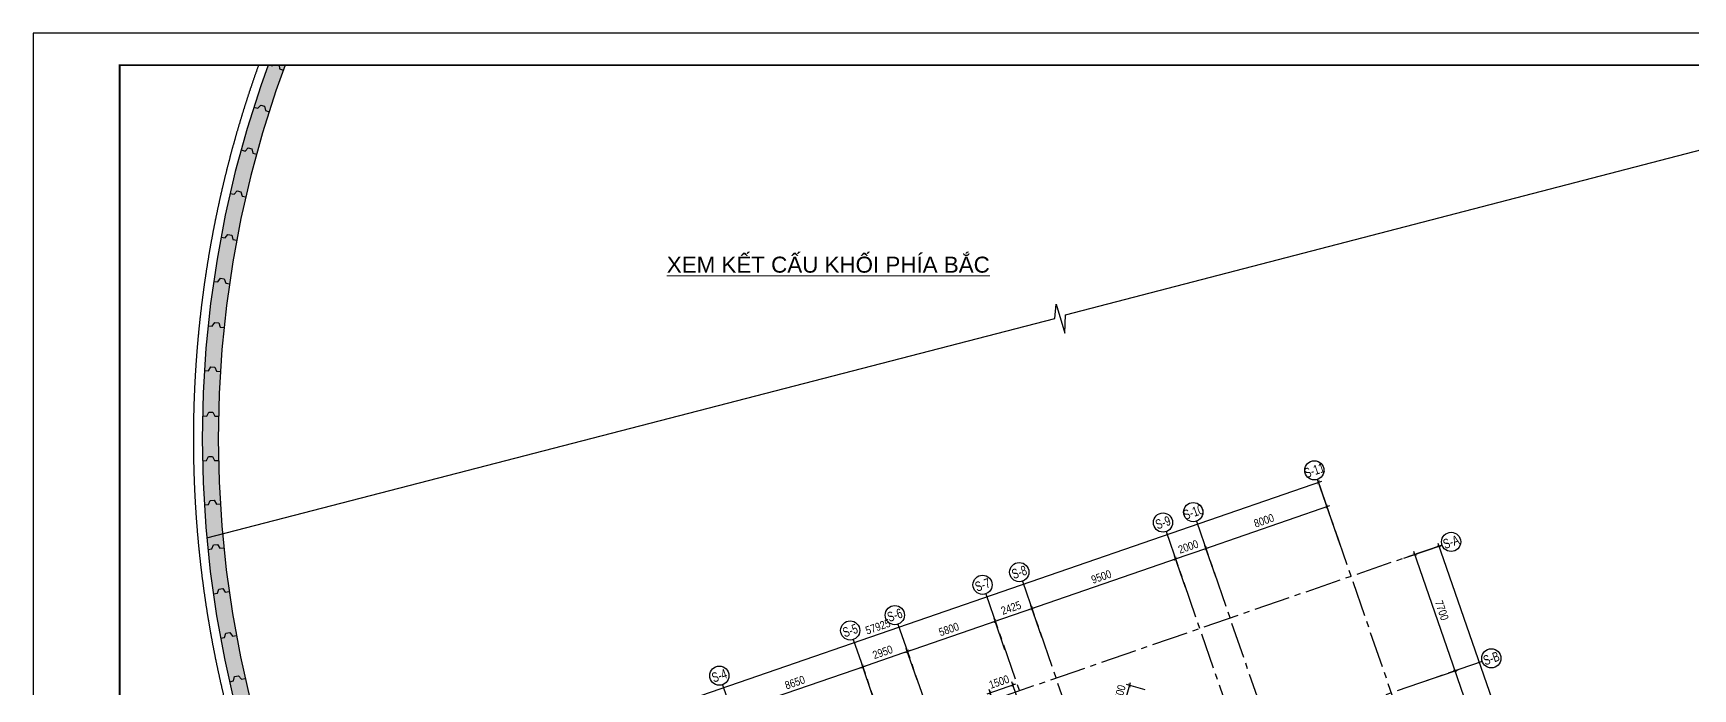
# Model space of a CAD drawing. Header units: millimetres. Extents: x -1534340 to 1713810, y -1348191 to 1114081.
# Drawn here: x 845996 to 949679, y -454157 to -413168 of the extents above; entities that cross this region are included whole.
import ezdxf
from ezdxf.enums import TextEntityAlignment as Align
from ezdxf.xclip import XClip

# ---------------------------------------------------------------- set-up
doc = ezdxf.new("R2010")
doc.units = ezdxf.units.MM
doc.header["$LTSCALE"] = 100
doc.header["$XCLIPFRAME"] = 0
doc.header["$PDMODE"] = 32
doc.header["$PDSIZE"] = 2.5
doc.linetypes.add('CENTER2', pattern=[1.125, 0.75, -0.125, 0.125, -0.125])
doc.linetypes.add('Xref_ST_MBDV Cot vach 30.7.2022$0$DASHDOT', pattern=[1, 0.5, -0.25, 0, -0.25])
for name, color, linetype in [('ccu11-Dim', 8, 'Continuous'), ('ccu12-Manh', 8, 'Continuous'), ('ccu12-Truc', 13, 'CENTER2'), ('KC2-DIM', 251, 'Continuous'), ('KT-Dim', 8, 'Continuous'), ('Xref_ST_MBDV Cot vach 30.7.2022$0$Xref_ST_MBDV Cot vach 30.7.2022|Xref_ST_MBDV Cot vach 30.7.2022|Xref_ST_MBDV Cot vach 30.7.2022|Xref_ST_MBDV Cot vach 30.7.2022|A-CORE-OTLN', 2, 'Continuous'), ('Xref_ST_MBDV Cot vach 30.7.2022$0$Xref_ST_MBDV Cot vach 30.7.2022|Xref_ST_MBDV Cot vach 30.7.2022|Xref_ST_MBDV Cot vach 30.7.2022|Xref_ST_MBDV Cot vach 30.7.2022|A-WALL-PATT', 251, 'Continuous'), ('Xref_ST_MBDV Cot vach 30.7.2022$0$Xref_ST_MBDV Cot vach 30.7.2022|Xref_ST_MBDV Cot vach 30.7.2022|Xref_ST_MBDV Cot vach 30.7.2022|Xref_ST_MBDV Cot vach 30.7.2022|ccu12-Thay', 7, 'Continuous'), ('Xref_ST_MBDV Cot vach 30.7.2022$0$Xref_ST_MBDV Cot vach 30.7.2022|Xref_ST_MBDV Cot vach 30.7.2022|Xref_ST_MBDV Cot vach 30.7.2022|Xref_ST_MBDV Cot vach 30.7.2022|Site_plot line', 1, 'Xref_ST_MBDV Cot vach 30.7.2022$0$DASHDOT'), ('Xref_ST_MBDV Cot vach 30.7.2022|Xref_ST_MBDV Cot vach 30.7.2022|Xref_ST_MBDV Cot vach 30.7.2022|Xref_ST_MBDV Cot vach 30.7.2022|A-GRID-SYM', 50, 'Continuous')]:
    doc.layers.add(name, color=color, linetype=linetype)
doc.layers.add('KT-Net thay', color=7, linetype='Continuous', lineweight=15)
doc.layers.add('Xref_ST_MBDV Cot vach 30.7.2022|Xref_ST_MBDV Cot vach 30.7.2022|Xref_ST_MBDV Cot vach 30.7.2022|Xref_ST_MBDV Cot vach 30.7.2022|ccu12-Tencaukien', color=9, linetype='Continuous', lineweight=15)
doc.styles.add('Arial', font='arial.ttf', dxfattribs={"width": 0.7})
doc.styles.add('Arial Narrow', font='ARIALN.TTF')
doc.styles.add('HBA-Text', font='GOTHIC.TTF')
doc.dimstyles.new('ccu12-200', dxfattribs={"dimscale": 200, "dimtxt": 2.5, "dimasz": 1, "dimexe": 1, "dimexo": 2, "dimgap": 1, "dimtad": 1, "dimdec": 0, "dimrnd": 5, "dimdsep": 46, "dimtxsty": 'Arial Narrow', "dimblk": 'ARCHTICK', "dimcen": -1, "dimdle": 1, "dimclrd": 256, "dimclre": 256, "dimclrt": 3, "dimadec": 0, "dimazin": 2, "dimtfac": 0.1, "dimtdec": 0, "dimtmove": 0, "dimatfit": 1, "dimldrblk": 'ARCHTICK', "dimfxl": 1, "dimtvp": 0.833333, "dimtolj": 1, "dimtzin": 12, "dimarcsym": 0})

# ---------------------------------------------------------------- blocks, each defined once
blk = doc.blocks.new('Khung ten_A1', base_point=(-3406704, 253379))
at = {"layer": 'Defpoints', "color": 1}
blk.add_lwpolyline([(84100, 0), (84100, 59471), (0, 59471), (0, 0)], close=True, dxfattribs=at)
at = {"layer": 'KT-Net thay', "const_width": 60}
blk.add_lwpolyline([(2700, 1071), (83100, 1071), (83100, 58471), (2700, 58471)], close=True, dxfattribs=at)
blk = doc.blocks.new('Xref_ST_MBDV Cot vach 30.7.2022$0$Tuong Vay01-flat-1')
at = {"layer": 'Xref_ST_MBDV Cot vach 30.7.2022$0$Xref_ST_MBDV Cot vach 30.7.2022|Xref_ST_MBDV Cot vach 30.7.2022|Xref_ST_MBDV Cot vach 30.7.2022|Xref_ST_MBDV Cot vach 30.7.2022|A-WALL-PATT'}
h = blk.add_hatch(dxfattribs=at)
h.set_pattern_fill('ACET-2D-VATLIEU04', color=256, scale=50, pattern_type=2)
h.set_pattern_definition([(50, (-11139561.84, -1407213.45), (-225.902474, 189.5546825), [37.5, -412.5]), (355, (-11139561.84, -1407213.45), (32.127212, 367.215716), [30, -330]), (100.4514, (-11139531.95, -1407216.06), (-341.231527, -62.944187), [31.870095, -350.571056]), (46.1842, (-11139561.84, -1407113.45), (-319.180497, 306.252097), [56.25, -618.75]), (96.6356, (-11139517.37, -1407120.34), (-516.995922, -60.144022), [47.805144, -525.8565]), (351.1842, (-11139561.84, -1407113.45), (84.740774, 546.39543), [45, -495]), (21, (-11139511.84, -1407138.45), (-105.680822, 275.3079534), [37.5, -412.5]), (326, (-11139511.84, -1407138.45), (206.128805, 305.59852), [30, -330]), (71.4514, (-11139486.97, -1407155.22), (-328.963765, 110.380101), [31.870095, -350.571056]), (37.5, (-11139561.84, -1407213.45), (-78.1345294, 101.8269012), [0, -326, 0, -335, 0, -331.25]), (7.5, (-11139561.84, -1407213.45), (-23.2793464, 176.824191), [0, -191, 0, -318.5, 0, -126.25]), (327.5, (-11139673.34, -1407213.45), (71.9444175, 112.9301145), [0, -125, 0, -390, 0, -517.5000003]), (317.5, (-11139723.34, -1407213.45), (158.0205496, 172.449169), [0, -162.5, 0, -259, 0, -367.5]), (45, (-11139561.84, -1407213.45), (-150.260191, 150.260191), []), (45, (-11139561.84, -1407152.2), (-150.260191, 150.260191), [])])
h.paths.add_polyline_path([(-82665, -118500), (-81837, -121132), (-80903, -123728), (-79863, -126284), (-78720, -128795), (-77475, -131258), (-76131, -133667), (-74689, -136020), (-73153, -138312), (-71525, -140539), (-69807, -142699), (-68002, -144786), (-66114, -146798), (-64145, -148731), (-62100, -150582), (-59980, -152349), (-57790, -154027), (-55533, -155614), (-53213, -157109), (-50835, -158507), (-48401, -159807), (-45916, -161007), (-43385, -162104), (-40811, -163097), (-38198, -163985), (-35551, -164765), (-32875, -165436), (-30174, -165998), (-27451, -166448), (-24702, -166789), (-4397, -168938), (36420, -167648), (41836, -160719), (12445, -24368), (8473, -9249), (-4719, -5521), (-10557, -9947), (-34021, -27848), (-39777, -32009), (-41249, -35294), (-45787, -38574), (-49368, -38942), (-57644, -44924), (-59845, -46601), (-61969, -48362), (-64020, -50208), (-65993, -52137), (-67887, -54144), (-69696, -56226), (-71420, -58381), (-73054, -60604), (-74596, -62892), (-76043, -65242), (-77394, -67648), (-78645, -70107), (-79794, -72615), (-80841, -75168), (-81782, -77762), (-82617, -80392), (-83343, -83054), (-83961, -85743), (-84468, -88455), (-84865, -91186), (-85149, -93930), (-85321, -96684), (-85381, -99530), (-85329, -102201), (-85163, -104955), (-84886, -107701), (-84496, -110432), (-83996, -113146), (-83385, -115836)], flags=16)
h.paths.add_polyline_path([(-83625, -118781), (-82785, -121452), (-81837, -124086), (-80781, -126680), (-79621, -129228), (-78358, -131727), (-76994, -134172), (-75531, -136560), (-73973, -138886), (-72320, -141146), (-70577, -143337), (-68746, -145455), (-66829, -147497), (-64832, -149459), (-62755, -151337), (-60604, -153130), (-58382, -154833), (-56092, -156444), (-53738, -157960), (-51324, -159379), (-48854, -160699), (-46333, -161916), (-43764, -163030), (-41151, -164038), (-38500, -164938), (-35814, -165730), (-33098, -166411), (-30357, -166981), (-27595, -167438), (-24816, -167783), (-4434, -169940), (36920, -168633), (42913, -160966), (13418, -24135), (9295, -8442), (-4926, -4424), (-11163, -9151), (-34617, -27045), (-40580, -31355), (-42052, -34640), (-46156, -37607), (-49737, -37975), (-58240, -44121), (-60467, -45819), (-62623, -47605), (-64704, -49479), (-66707, -51435), (-68628, -53472), (-70465, -55586), (-72214, -57772), (-73872, -60029), (-75437, -62350), (-76905, -64734), (-78276, -67176), (-79545, -69672), (-80712, -72217), (-81774, -74808), (-82729, -77440), (-83576, -80109), (-84314, -82810), (-84940, -85539), (-85455, -88291), (-85857, -91062), (-86146, -93847), (-86321, -96642), (-86382, -99529), (-86328, -102241), (-86160, -105036), (-85879, -107821), (-85484, -110593), (-84976, -113347), (-84356, -116078)])
at = {"layer": 'Xref_ST_MBDV Cot vach 30.7.2022$0$Xref_ST_MBDV Cot vach 30.7.2022|Xref_ST_MBDV Cot vach 30.7.2022|Xref_ST_MBDV Cot vach 30.7.2022|Xref_ST_MBDV Cot vach 30.7.2022|A-CORE-OTLN', "color": 6}
for points in [[(-80712, -72217), (-81774, -74808), (-82729, -77440), (-83576, -80109), (-84314, -82810), (-84940, -85539), (-85455, -88291), (-85857, -91062), (-86146, -93847), (-86321, -96642), (-86382, -99529), (-86328, -102241), (-86160, -105036), (-85879, -107821), (-85484, -110593), (-84976, -113347), (-84356, -116078)], [(-79794, -72615), (-80841, -75168), (-81782, -77762), (-82617, -80392), (-83343, -83054), (-83961, -85743), (-84468, -88455), (-84865, -91186), (-85149, -93930), (-85321, -96684), (-85381, -99530), (-85329, -102201), (-85163, -104955), (-84886, -107701), (-84496, -110432), (-83996, -113146), (-83385, -115836)]]:
    blk.add_lwpolyline(points, dxfattribs=at)
at = {"layer": 'Xref_ST_MBDV Cot vach 30.7.2022$0$Xref_ST_MBDV Cot vach 30.7.2022|Xref_ST_MBDV Cot vach 30.7.2022|Xref_ST_MBDV Cot vach 30.7.2022|Xref_ST_MBDV Cot vach 30.7.2022|ccu12-Thay', "ltscale": 10}
for points in [[(-82251, -76124), (-82016, -76209), (-81814, -76017), (-81578, -76102), (-81546, -76380), (-81311, -76465)], [(-83153, -78774), (-82914, -78850), (-82719, -78649), (-82481, -78725), (-82437, -79001), (-82199, -79077)], [(-83945, -81459), (-83704, -81525), (-83517, -81317), (-83276, -81383), (-83221, -81657), (-82980, -81723)], [(-84627, -84174), (-84383, -84230), (-84205, -84015), (-83962, -84071), (-83896, -84342), (-83652, -84398)], [(-85198, -86915), (-84952, -86961), (-84783, -86738), (-84537, -86784), (-84460, -87053), (-84215, -87099)], [(-85656, -89677), (-85409, -89713), (-85249, -89483), (-85002, -89519), (-84914, -89784), (-84666, -89820)], [(-86002, -92455), (-85753, -92481), (-85603, -92245), (-85354, -92270), (-85255, -92532), (-85007, -92558)], [(-86233, -95245), (-85984, -95260), (-85844, -95018), (-85594, -95034), (-85485, -95291), (-85235, -95307)], [(-86351, -98085), (-86101, -98091), (-85971, -97843), (-85721, -97848), (-85601, -98101), (-85351, -98106)], [(-86355, -100885), (-86105, -100880), (-85985, -100627), (-85735, -100622), (-85605, -100870), (-85355, -100865)], [(-86244, -103638), (-85995, -103623), (-85885, -103366), (-85635, -103351), (-85495, -103593), (-85246, -103578)], [(-86019, -106429), (-85771, -106403), (-85672, -106142), (-85423, -106117), (-85273, -106353), (-85024, -106328)], [(-85681, -109207), (-85434, -109172), (-85345, -108907), (-85098, -108872), (-84938, -109102), (-84691, -109066)], [(-85230, -111970), (-84983, -111929), (-84901, -111661), (-84655, -111620), (-84490, -111846), (-84244, -111804)], [(-84666, -114712), (-84422, -114657), (-84356, -114385), (-84112, -114330), (-83934, -114546), (-83691, -114491)]]:
    blk.add_lwpolyline(points, dxfattribs=at)
at = {"layer": 'Xref_ST_MBDV Cot vach 30.7.2022$0$Xref_ST_MBDV Cot vach 30.7.2022|Xref_ST_MBDV Cot vach 30.7.2022|Xref_ST_MBDV Cot vach 30.7.2022|Xref_ST_MBDV Cot vach 30.7.2022|Site_plot line', "ltscale": 5000}
blk.add_arc((-17764, -99529), 69167, 126.14636, 263.7927, dxfattribs=at)
blk = doc.blocks.new('_ARCHTICK')
at = {"color": 0, "linetype": 'ByBlock', "const_width": 0.15}
blk.add_lwpolyline([(-0.5, -0.5), (0.5, 0.5)], dxfattribs=at)
blk = doc.blocks.new('*D1138')
at = {"layer": 'Defpoints', "color": 0, "transparency": 16777216}
for p in [(367648, -45505, 0), (372110, -50100), (369540, -50987)]:
    blk.add_point(p, dxfattribs=at)
at = {"layer": 'KT-Dim', "lineweight": -2, "transparency": 16777216}
for p, q in [((368026, -45374), (370406, -44552)), ((370151, -44429), (372175, -50289)), ((369918, -50857), (372299, -50035))]:
    blk.add_line(p, q, dxfattribs=at)
at = {"layer": 'KT-Dim', "lineweight": -2, "transparency": 16777216, "xscale": 200, "yscale": 200, "zscale": 200}
for p, rotation in [((370217, -44618), 109.0471074728855), ((372110, -50100), 289.0471074728856)]:
    blk.add_blockref('_ARCHTICK', p, dxfattribs=dict(at, rotation=rotation))
at = {"layer": 'KT-Dim', "color": 3, "transparency": 16777216, "insert": (371593, -47210), "char_height": 500, "attachment_point": 5, "rotation": 289.04711, "style": 'Arial Narrow'}
blk.add_mtext('\\A1;5800', dxfattribs=at)
blk = doc.blocks.new('GRID-SYM-flat-103')
at = {"layer": 'Xref_ST_MBDV Cot vach 30.7.2022|Xref_ST_MBDV Cot vach 30.7.2022|Xref_ST_MBDV Cot vach 30.7.2022|Xref_ST_MBDV Cot vach 30.7.2022|A-GRID-SYM'}
blk.add_circle((0, 0, 0), 900, dxfattribs=at)
at = {"layer": 'Xref_ST_MBDV Cot vach 30.7.2022|Xref_ST_MBDV Cot vach 30.7.2022|Xref_ST_MBDV Cot vach 30.7.2022|Xref_ST_MBDV Cot vach 30.7.2022|A-GRID-SYM', "style": 'HBA-Text'}
blk.add_attdef('GRID', text='', height=900, rotation=19.04714, dxfattribs=at).set_placement((0, 0, 0), align=Align.MIDDLE_CENTER)
blk = doc.blocks.new('*D1116')
at = {"layer": 'Defpoints', "color": 0, "transparency": 16777216}
for p in [(333214, -44363), (333962, -46528), (325785, -49351)]:
    blk.add_point(p, dxfattribs=at)
at = {"layer": 'KT-Dim', "lineweight": -2, "transparency": 16777216}
for p, q in [((324849, -47251), (333403, -44298)), ((333831, -46150), (333149, -44174)), ((325655, -48973), (324972, -46997))]:
    blk.add_line(p, q, dxfattribs=at)
at = {"layer": 'KT-Dim', "lineweight": -2, "transparency": 16777216, "xscale": 200, "yscale": 200, "zscale": 200}
for p, rotation in [((333214, -44363), 19.04713796363416), ((325038, -47186), 199.0471379636342)]:
    blk.add_blockref('_ARCHTICK', p, dxfattribs=dict(at, rotation=rotation))
at = {"layer": 'KT-Dim', "color": 3, "transparency": 16777216, "insert": (328977, -45344), "char_height": 500, "attachment_point": 5, "rotation": 19.04714, "style": 'Arial Narrow'}
blk.add_mtext('\\A1;8650', dxfattribs=at)
blk = doc.blocks.new('*D1117')
at = {"layer": 'Defpoints', "color": 0, "transparency": 16777216}
for p in [(336003, -43400), (336750, -45566), (333962, -46528)]:
    blk.add_point(p, dxfattribs=at)
at = {"layer": 'KT-Dim', "lineweight": -2, "transparency": 16777216}
for p, q in [((333025, -44428), (336192, -43335)), ((336620, -45188), (335937, -43211)), ((333831, -46150), (333149, -44174))]:
    blk.add_line(p, q, dxfattribs=at)
at = {"layer": 'KT-Dim', "lineweight": -2, "transparency": 16777216, "xscale": 200, "yscale": 200, "zscale": 200}
for p, rotation in [((336003, -43400), 19.04713796363416), ((333214, -44363), 199.0471379636342)]:
    blk.add_blockref('_ARCHTICK', p, dxfattribs=dict(at, rotation=rotation))
at = {"layer": 'KT-Dim', "color": 3, "transparency": 16777216, "insert": (334460, -43451), "char_height": 500, "attachment_point": 5, "rotation": 19.04714, "style": 'Arial Narrow'}
blk.add_mtext('\\A1;2950', dxfattribs=at)
blk = doc.blocks.new('*D1118')
at = {"layer": 'Defpoints', "color": 0, "transparency": 16777216}
for p in [(341485, -41507), (342233, -43673), (336750, -45566)]:
    blk.add_point(p, dxfattribs=at)
at = {"layer": 'KT-Dim', "lineweight": -2, "transparency": 16777216}
for p, q in [((335814, -43466), (341674, -41442)), ((342102, -43295), (341420, -41318)), ((336620, -45188), (335937, -43211))]:
    blk.add_line(p, q, dxfattribs=at)
at = {"layer": 'KT-Dim', "lineweight": -2, "transparency": 16777216, "xscale": 200, "yscale": 200, "zscale": 200}
for p, rotation in [((341485, -41507), 19.04713796363416), ((336003, -43400), 199.0471379636342)]:
    blk.add_blockref('_ARCHTICK', p, dxfattribs=dict(at, rotation=rotation))
at = {"layer": 'KT-Dim', "color": 3, "transparency": 16777216, "insert": (338595, -42023), "char_height": 500, "attachment_point": 5, "rotation": 19.04714, "style": 'Arial Narrow'}
blk.add_mtext('\\A1;5800', dxfattribs=at)
blk = doc.blocks.new('*D1119')
at = {"layer": 'Defpoints', "color": 0, "transparency": 16777216}
for p in [(343777, -40716), (344525, -42881), (342233, -43673)]:
    blk.add_point(p, dxfattribs=at)
at = {"layer": 'KT-Dim', "lineweight": -2, "transparency": 16777216}
for p, q in [((341296, -41573), (343966, -40651)), ((342102, -43295), (341420, -41318)), ((344394, -42503), (343712, -40527))]:
    blk.add_line(p, q, dxfattribs=at)
at = {"layer": 'KT-Dim', "lineweight": -2, "transparency": 16777216, "xscale": 200, "yscale": 200, "zscale": 200}
for p, rotation in [((341485, -41507), 199.0471379636342), ((343777, -40716), 19.04713796363416)]:
    blk.add_blockref('_ARCHTICK', p, dxfattribs=dict(at, rotation=rotation))
at = {"layer": 'KT-Dim', "color": 3, "transparency": 16777216, "insert": (342483, -40681), "char_height": 500, "attachment_point": 5, "rotation": 19.04714, "style": 'Arial Narrow'}
blk.add_mtext('\\A1;2425', dxfattribs=at)
blk = doc.blocks.new('*D1120')
at = {"layer": 'Defpoints', "color": 0, "transparency": 16777216}
for p in [(352757, -37616), (353505, -39781), (344525, -42881)]:
    blk.add_point(p, dxfattribs=at)
at = {"layer": 'KT-Dim', "lineweight": -2, "transparency": 16777216}
for p, q in [((343588, -40781), (352946, -37550)), ((353374, -39403), (352692, -37427)), ((344394, -42503), (343712, -40527))]:
    blk.add_line(p, q, dxfattribs=at)
at = {"layer": 'KT-Dim', "lineweight": -2, "transparency": 16777216, "xscale": 200, "yscale": 200, "zscale": 200}
for p, rotation in [((352757, -37616), 19.04713796363416), ((343777, -40716), 199.0471379636342)]:
    blk.add_blockref('_ARCHTICK', p, dxfattribs=dict(at, rotation=rotation))
at = {"layer": 'KT-Dim', "color": 3, "transparency": 16777216, "insert": (348119, -38736), "char_height": 500, "attachment_point": 5, "rotation": 19.04714, "style": 'Arial Narrow'}
blk.add_mtext('\\A1;9500', dxfattribs=at)
blk = doc.blocks.new('*D1121')
at = {"layer": 'Defpoints', "color": 0, "transparency": 16777216}
for p in [(354648, -36963), (355395, -39128), (353505, -39781)]:
    blk.add_point(p, dxfattribs=at)
at = {"layer": 'KT-Dim', "lineweight": -2, "transparency": 16777216}
for p, q in [((352568, -37681), (354837, -36898)), ((355265, -38750), (354582, -36774)), ((353374, -39403), (352692, -37427))]:
    blk.add_line(p, q, dxfattribs=at)
at = {"layer": 'KT-Dim', "lineweight": -2, "transparency": 16777216, "xscale": 200, "yscale": 200, "zscale": 200}
for p, rotation in [((354648, -36963), 19.04713796363416), ((352757, -37616), 199.0471379636342)]:
    blk.add_blockref('_ARCHTICK', p, dxfattribs=dict(at, rotation=rotation))
at = {"layer": 'KT-Dim', "color": 3, "transparency": 16777216, "insert": (353554, -36859), "char_height": 500, "attachment_point": 5, "rotation": 19.04714, "style": 'Arial Narrow'}
blk.add_mtext('\\A1;2000', dxfattribs=at)
blk = doc.blocks.new('*D1122')
at = {"layer": 'Defpoints', "color": 0, "transparency": 16777216}
for p in [(362210, -34352), (362957, -36518), (355395, -39128)]:
    blk.add_point(p, dxfattribs=at)
at = {"layer": 'KT-Dim', "lineweight": -2, "transparency": 16777216}
for p, q in [((362827, -36140), (362144, -34163)), ((354459, -37028), (362399, -34287)), ((355265, -38750), (354582, -36774))]:
    blk.add_line(p, q, dxfattribs=at)
at = {"layer": 'KT-Dim', "lineweight": -2, "transparency": 16777216, "xscale": 200, "yscale": 200, "zscale": 200}
for p, rotation in [((362210, -34352), 19.04713796363416), ((354648, -36963), 199.0471379636342)]:
    blk.add_blockref('_ARCHTICK', p, dxfattribs=dict(at, rotation=rotation))
at = {"layer": 'KT-Dim', "color": 3, "transparency": 16777216, "insert": (358280, -35227), "char_height": 500, "attachment_point": 5, "rotation": 19.04714, "style": 'Arial Narrow'}
blk.add_mtext('\\A1;8000', dxfattribs=at)
blk = doc.blocks.new('*D1123')
at = {"layer": 'Defpoints', "color": 0, "transparency": 16777216}
for p in [(363163, -37115), (306934, -51743), (308410, -56019, 0)]:
    blk.add_point(p, dxfattribs=at)
at = {"layer": 'KT-Dim', "lineweight": -2, "transparency": 16777216}
for p, q in [((361876, -32774), (306745, -51809)), ((363033, -36737), (361622, -32650)), ((308280, -55641), (306869, -51554))]:
    blk.add_line(p, q, dxfattribs=at)
at = {"layer": 'KT-Dim', "lineweight": -2, "transparency": 16777216, "xscale": 200, "yscale": 200, "zscale": 200}
for p, rotation in [((361687, -32839), 19.0477163778953), ((306934, -51743), 199.0477163778953)]:
    blk.add_blockref('_ARCHTICK', p, dxfattribs=dict(at, rotation=rotation))
at = {"layer": 'KT-Dim', "color": 3, "transparency": 16777216, "insert": (334162, -41861), "char_height": 500, "attachment_point": 5, "rotation": 19.04772, "style": 'Arial Narrow'}
blk.add_mtext('\\A1;57925', dxfattribs=at)
blk = doc.blocks.new('*D1124')
at = {"layer": 'Defpoints', "color": 0, "transparency": 16777216}
for p in [(366647, -37704, 0), (379300, -66026), (376730, -66913, 0)]:
    blk.add_point(p, dxfattribs=at)
at = {"layer": 'KT-Dim', "lineweight": -2, "transparency": 16777216}
for p, q in [((367025, -37574), (369405, -36752)), ((369150, -36628), (379365, -66215)), ((377108, -66782), (379489, -65960))]:
    blk.add_line(p, q, dxfattribs=at)
at = {"layer": 'KT-Dim', "lineweight": -2, "transparency": 16777216, "xscale": 200, "yscale": 200, "zscale": 200}
for p, rotation in [((369216, -36817), 109.0471074728855), ((379300, -66026), 289.0471074728856)]:
    blk.add_blockref('_ARCHTICK', p, dxfattribs=dict(at, rotation=rotation))
at = {"layer": 'KT-Dim', "color": 3, "transparency": 16777216, "insert": (374688, -51273), "char_height": 500, "attachment_point": 5, "rotation": 289.04711, "style": 'Arial Narrow'}
blk.add_mtext('\\A1;30900', dxfattribs=at)
blk = doc.blocks.new('*D1125')
at = {"layer": 'Defpoints', "color": 0, "transparency": 16777216}
for p in [(366647, -37704), (367704, -37339), (367648, -45505)]:
    blk.add_point(p, dxfattribs=at)
at = {"layer": 'KT-Dim', "lineweight": -2, "transparency": 16777216}
for p, q in [((367025, -37574), (367893, -37274)), ((370282, -44807), (367639, -37150)), ((368026, -45374), (370406, -44552))]:
    blk.add_line(p, q, dxfattribs=at)
at = {"layer": 'KT-Dim', "lineweight": -2, "transparency": 16777216, "xscale": 200, "yscale": 200, "zscale": 200}
for p, rotation in [((367704, -37339), 109.0471074728855), ((370217, -44618), 289.0471074728856)]:
    blk.add_blockref('_ARCHTICK', p, dxfattribs=dict(at, rotation=rotation))
at = {"layer": 'KT-Dim', "color": 3, "transparency": 16777216, "insert": (369391, -40830), "char_height": 500, "attachment_point": 5, "rotation": 289.04711, "style": 'Arial Narrow'}
blk.add_mtext('\\A1;7700', dxfattribs=at)
blk = doc.blocks.new('*D1066')
at = {"layer": 'Defpoints', "color": 0, "ltscale": 0.5, "transparency": 16777216}
for p in [(907599, -455073), (906181, -455563)]:
    blk.add_point(p, dxfattribs=at)
at = {"layer": 'KC2-DIM', "lineweight": -2, "ltscale": 0.5, "transparency": 16777216}
for p, q in [((905590, -454463), (907386, -453843)), ((907469, -454695), (907132, -453719)), ((906051, -455185), (905714, -454209))]:
    blk.add_line(p, q, dxfattribs=at)
at = {"layer": 'KC2-DIM', "lineweight": -2, "ltscale": 0.5, "transparency": 16777216, "xscale": 200, "yscale": 200, "zscale": 200}
for p, rotation in [((907197, -453908), 19.04713795399314), ((905779, -454398), 199.0471379539931)]:
    blk.add_blockref('_ARCHTICK', p, dxfattribs=dict(at, rotation=rotation))
at = {"layer": 'KC2-DIM', "color": 3, "ltscale": 0.5, "transparency": 16777216, "insert": (906339, -453723), "char_height": 500, "attachment_point": 5, "rotation": 19.04714, "style": 'Arial Narrow', "bg_fill": 3, "box_fill_scale": 1.1, "bg_fill_color": 256, "bg_fill_true_color": 13158600, "bg_fill_transparency": 0}
blk.add_mtext('\\A1;1500', dxfattribs=at)
at = {"layer": 'Defpoints', "color": 0, "ltscale": 0.5, "transparency": 16777216}
blk.add_point((907197, -453908), dxfattribs=at)
blk = doc.blocks.new('*D1097')
at = {"layer": 'Defpoints', "color": 0, "ltscale": 0.5, "transparency": 16777216}
for p in [(915858, -454333), (915450, -455776)]:
    blk.add_point(p, dxfattribs=at)
at = {"layer": 'KC2-DIM', "lineweight": -2, "ltscale": 0.5, "transparency": 16777216}
for p, q in [((914028, -455582), (914545, -453754)), ((915473, -454224), (914298, -453892)), ((915065, -455667), (913890, -455335))]:
    blk.add_line(p, q, dxfattribs=at)
at = {"layer": 'KC2-DIM', "lineweight": -2, "ltscale": 0.5, "transparency": 16777216, "xscale": 200, "yscale": 200, "zscale": 200}
for p, rotation in [((914491, -453946), 74.22122040985393), ((914083, -455390), 254.2212204098539)]:
    blk.add_blockref('_ARCHTICK', p, dxfattribs=dict(at, rotation=rotation))
at = {"layer": 'KC2-DIM', "color": 3, "ltscale": 0.5, "transparency": 16777216, "insert": (913849, -454544), "char_height": 500, "attachment_point": 5, "rotation": 74.22122, "style": 'Arial Narrow', "bg_fill": 3, "box_fill_scale": 1.1, "bg_fill_color": 256, "bg_fill_true_color": 13158600, "bg_fill_transparency": 0}
blk.add_mtext('\\A1;1500', dxfattribs=at)
at = {"layer": 'Defpoints', "color": 0, "ltscale": 0.5, "transparency": 16777216}
blk.add_point((914491, -453946), dxfattribs=at)
blk = doc.blocks.new('Grid-ST-flat-3')
at = {"layer": 'ccu12-Truc', "ltscale": 30}
for p, q in [((361622.2, -32650.9), (374729.9, -70616.8)), ((352169.7, -35914.4), (368325.4, -82708.8)), ((354060.2, -35261.7), (370215.9, -82056.1)), ((369404.7, -36752.1), (304555.5, -59141.2)), ((343189.8, -39014.7), (361219.3, -91236.4)), ((340897.6, -39806), (359986.9, -95097.6)), ((335415.2, -41698.9), (354504.5, -96990.4)), ((332626.7, -42661.6), (351716, -97953.1)), ((371917.5, -44030.6), (347796.7, -52358.2)), ((324450.3, -45484.5), (343539.5, -100776))]:
    blk.add_line(p, q, dxfattribs=at)
at = {"layer": 'KT-Dim'}
ref = blk.add_blockref('GRID-SYM-flat-103', (361426.2, -32083.2, 0), dxfattribs=dict(at, xscale=0.6666666666666666, yscale=0.6666666666666666, zscale=0.6666666666666666))
ref.add_attrib('GRID', 'S-11', dxfattribs={"layer": 'Xref_ST_MBDV Cot vach 30.7.2022|Xref_ST_MBDV Cot vach 30.7.2022|Xref_ST_MBDV Cot vach 30.7.2022|Xref_ST_MBDV Cot vach 30.7.2022|A-GRID-SYM', "height": 600, "rotation": 19, "style": 'HBA-Text', "width": 0.75}).set_placement((361426.2, -32083.2, 0), align=Align.MIDDLE_CENTER)
ref = blk.add_blockref('GRID-SYM-flat-103', (353864.4, -34694.5, 0), dxfattribs=dict(at, xscale=0.6666666666666666, yscale=0.6666666666666666, zscale=0.6666666666666666))
ref.add_attrib('GRID', 'S-10', dxfattribs={"layer": 'Xref_ST_MBDV Cot vach 30.7.2022|Xref_ST_MBDV Cot vach 30.7.2022|Xref_ST_MBDV Cot vach 30.7.2022|Xref_ST_MBDV Cot vach 30.7.2022|A-GRID-SYM', "height": 600, "rotation": 19, "style": 'HBA-Text', "width": 0.75}).set_placement((353864.4, -34694.5, 0), align=Align.MIDDLE_CENTER)
ref = blk.add_blockref('GRID-SYM-flat-103', (351973.9, -35347.2, 0), dxfattribs=dict(at, xscale=0.6666666666666666, yscale=0.6666666666666666, zscale=0.6666666666666666))
ref.add_attrib('GRID', 'S-9', dxfattribs={"layer": 'Xref_ST_MBDV Cot vach 30.7.2022|Xref_ST_MBDV Cot vach 30.7.2022|Xref_ST_MBDV Cot vach 30.7.2022|Xref_ST_MBDV Cot vach 30.7.2022|A-GRID-SYM', "height": 600, "rotation": 19, "style": 'HBA-Text', "width": 0.75}).set_placement((351973.9, -35347.2, 0), align=Align.MIDDLE_CENTER)
ref = blk.add_blockref('GRID-SYM-flat-103', (369971.8, -36556.3, 0), dxfattribs=dict(at, xscale=0.6666666666666666, yscale=0.6666666666666666, zscale=0.6666666666666666))
ref.add_attrib('GRID', 'S-A', dxfattribs={"layer": 'Xref_ST_MBDV Cot vach 30.7.2022|Xref_ST_MBDV Cot vach 30.7.2022|Xref_ST_MBDV Cot vach 30.7.2022|Xref_ST_MBDV Cot vach 30.7.2022|A-GRID-SYM', "height": 600, "rotation": 19.047138, "style": 'HBA-Text', "width": 0.75}).set_placement((369971.8, -36556.3, 0), align=Align.MIDDLE_CENTER)
ref = blk.add_blockref('GRID-SYM-flat-103', (342994, -38447.5, 0), dxfattribs=dict(at, xscale=0.6666666666666666, yscale=0.6666666666666666, zscale=0.6666666666666666))
ref.add_attrib('GRID', 'S-8', dxfattribs={"layer": 'Xref_ST_MBDV Cot vach 30.7.2022|Xref_ST_MBDV Cot vach 30.7.2022|Xref_ST_MBDV Cot vach 30.7.2022|Xref_ST_MBDV Cot vach 30.7.2022|A-GRID-SYM', "height": 600, "rotation": 19, "style": 'HBA-Text', "width": 0.75}).set_placement((342994, -38447.5, 0), align=Align.MIDDLE_CENTER)
ref = blk.add_blockref('GRID-SYM-flat-103', (340701.8, -39238.9, 0), dxfattribs=dict(at, xscale=0.6666666666666666, yscale=0.6666666666666666, zscale=0.6666666666666666))
ref.add_attrib('GRID', 'S-7', dxfattribs={"layer": 'Xref_ST_MBDV Cot vach 30.7.2022|Xref_ST_MBDV Cot vach 30.7.2022|Xref_ST_MBDV Cot vach 30.7.2022|Xref_ST_MBDV Cot vach 30.7.2022|A-GRID-SYM', "height": 600, "rotation": 19, "style": 'HBA-Text', "width": 0.75}).set_placement((340701.8, -39238.9, 0), align=Align.MIDDLE_CENTER)
ref = blk.add_blockref('GRID-SYM-flat-103', (335219.3, -41131.7, 0), dxfattribs=dict(at, xscale=0.6666666666666666, yscale=0.6666666666666666, zscale=0.6666666666666666))
ref.add_attrib('GRID', 'S-6', dxfattribs={"layer": 'Xref_ST_MBDV Cot vach 30.7.2022|Xref_ST_MBDV Cot vach 30.7.2022|Xref_ST_MBDV Cot vach 30.7.2022|Xref_ST_MBDV Cot vach 30.7.2022|A-GRID-SYM', "height": 600, "rotation": 19, "style": 'HBA-Text', "width": 0.75}).set_placement((335219.3, -41131.7, 0), align=Align.MIDDLE_CENTER)
ref = blk.add_blockref('GRID-SYM-flat-103', (332430.9, -42094.4, 0), dxfattribs=dict(at, xscale=0.6666666666666666, yscale=0.6666666666666666, zscale=0.6666666666666666))
ref.add_attrib('GRID', 'S-5', dxfattribs={"layer": 'Xref_ST_MBDV Cot vach 30.7.2022|Xref_ST_MBDV Cot vach 30.7.2022|Xref_ST_MBDV Cot vach 30.7.2022|Xref_ST_MBDV Cot vach 30.7.2022|A-GRID-SYM', "height": 600, "rotation": 19, "style": 'HBA-Text', "width": 0.75}).set_placement((332430.9, -42094.4, 0), align=Align.MIDDLE_CENTER)
ref = blk.add_blockref('GRID-SYM-flat-103', (372484.7, -43834.8, 0), dxfattribs=dict(at, xscale=0.6666666666666666, yscale=0.6666666666666666, zscale=0.6666666666666666))
ref.add_attrib('GRID', 'S-B', dxfattribs={"layer": 'Xref_ST_MBDV Cot vach 30.7.2022|Xref_ST_MBDV Cot vach 30.7.2022|Xref_ST_MBDV Cot vach 30.7.2022|Xref_ST_MBDV Cot vach 30.7.2022|A-GRID-SYM', "height": 600, "rotation": 19, "style": 'HBA-Text', "width": 0.75}).set_placement((372484.7, -43834.8, 0), align=Align.MIDDLE_CENTER)
ref = blk.add_blockref('GRID-SYM-flat-103', (324254.4, -44917.3, 0), dxfattribs=dict(at, xscale=0.6666666666666666, yscale=0.6666666666666666, zscale=0.6666666666666666))
ref.add_attrib('GRID', 'S-4', dxfattribs={"layer": 'Xref_ST_MBDV Cot vach 30.7.2022|Xref_ST_MBDV Cot vach 30.7.2022|Xref_ST_MBDV Cot vach 30.7.2022|Xref_ST_MBDV Cot vach 30.7.2022|A-GRID-SYM', "height": 600, "rotation": 19, "style": 'HBA-Text', "width": 0.75}).set_placement((324254.4, -44917.3, 0), align=Align.MIDDLE_CENTER)
dim = blk.add_aligned_dim(p1=(363163.5, -37115.1), p2=(308410.2, -56019.2, 0), distance=-4523.4, dimstyle='ccu12-200', dxfattribs=at)
dim.commit()
dim.dimension.update_dxf_attribs({"geometry": '*D1123', "text_midpoint": (334162.1, -41861.1)})
for base, p1, p2, angle, picture, middle in [((362209.6, -34352.3), (355395.2, -39128.5), (362957.2, -36517.7), 19.047138, '*D1122', (358280, -35227.3)), ((354647.6, -36963.1), (353504.7, -39781.2), (355395.2, -39128.5), 19.047138, '*D1121', (353553.8, -36859)), ((379299.7, -66025.7, 0), (366646.9, -37704.3), (376730.3, -66912.7, 0), 109.047107, '*D1124', (374688, -51272.9, 0)), ((367703.9, -37339.3), (367648, -45504.6), (366646.9, -37704.3), 109.047107, '*D1125', (369390.7, -40830)), ((352757.1, -37615.8), (344524.9, -42881.5), (353504.7, -39781.2), 19.047138, '*D1120', (348118.6, -38735.5)), ((343777.2, -40716), (342232.6, -43672.9), (344524.9, -42881.5), 19.047138, '*D1119', (342482.5, -40681.4)), ((341485, -41507.4), (336750.2, -45565.7), (342232.6, -43672.9), 19.047138, '*D1118', (338595.2, -42023.5)), ((336002.6, -43400.2), (333961.7, -46528.4), (336750.2, -45565.7), 19.047138, '*D1117', (334459.7, -43451.2)), ((333214.1, -44363), (325785.3, -49351.3), (333961.7, -46528.4), 19.047138, '*D1116', (328977.3, -45344)), ((372109.5, -50100.2, 0), (367648, -45504.6), (369540.2, -50987.3, 0), 109.047107, '*D1138', (371593.5, -47210.4, 0))]:
    dim = blk.add_linear_dim(base=base, p1=p1, p2=p2, angle=angle, dimstyle='ccu12-200', dxfattribs=at)
    dim.commit()
    dim.dimension.update_dxf_attribs({"geometry": picture, "text_midpoint": middle})

msp = doc.modelspace()

# ---------------------------------------------------------------- linework, layer by layer
at = {"layer": 'ccu12-Manh', "color": 1, "ltscale": 0.5}
msp.add_lwpolyline([(856845.3, -444716), (909813.4, -431002.2), (909897.2, -430099.1), (910440.5, -431920.6), (910497.4, -430774.7), (966759.6, -416155.1)], dxfattribs=at)

# ---------------------------------------------------------------- block references
ref = msp.add_blockref('Xref_ST_MBDV Cot vach 30.7.2022$0$Tuong Vay01-flat-1', (942937.8, -339010.1))
XClip(ref).set_block_clipping_path([(-91541.6736345236, -190955.6682973447), (52438.3255017358, -76158.0499385341)])
msp.add_blockref('Grid-ST-flat-3', (564606.2, -408415.1))
at = {"layer": 'ccu11-Dim', "xscale": 2.000000000621877, "yscale": 2.000000000621877, "zscale": 2.000000000621877}
msp.add_blockref('Khung ten_A1', (-5967412.2, -25350.7), dxfattribs=at)

# ---------------------------------------------------------------- texts
at = {"layer": 'Xref_ST_MBDV Cot vach 30.7.2022|Xref_ST_MBDV Cot vach 30.7.2022|Xref_ST_MBDV Cot vach 30.7.2022|Xref_ST_MBDV Cot vach 30.7.2022|ccu12-Tencaukien', "color": 31, "style": 'Arial'}
msp.add_text('%%UXEM KẾT CẤU KHỐI PHÍA BẮC', height=1000, dxfattribs=at).set_placement((895668.9, -428139.3), align=Align.CENTER)

# ---------------------------------------------------------------- next in the draw order: dimensions: what is measured, and where the dimension line sits
at = {"layer": 'KC2-DIM', "ltscale": 0.5}
for base, p1, p2, angle, picture, middle in [((907197, -453908.1, 0), (906181.4, -455562.9, 0), (907599.3, -455073.4, 0), 19.047138, '*D1066', (906488, -454152.9, 0)), ((914490.8, -453946.3), (915450, -455776.1), (915857.9, -454332.6), 74.22122, '*D1097', (914286.8, -454668.1))]:
    dim = msp.add_linear_dim(base=base, p1=p1, p2=p2, angle=angle, dimstyle='ccu12-200', override={"dimfxl": 150, "dimtfill": 1}, dxfattribs=at)
    dim.commit()
    dim.dimension.update_dxf_attribs({"geometry": picture, "text_midpoint": middle, "dimtype": 161})

doc.saveas('drawing.dxf')
